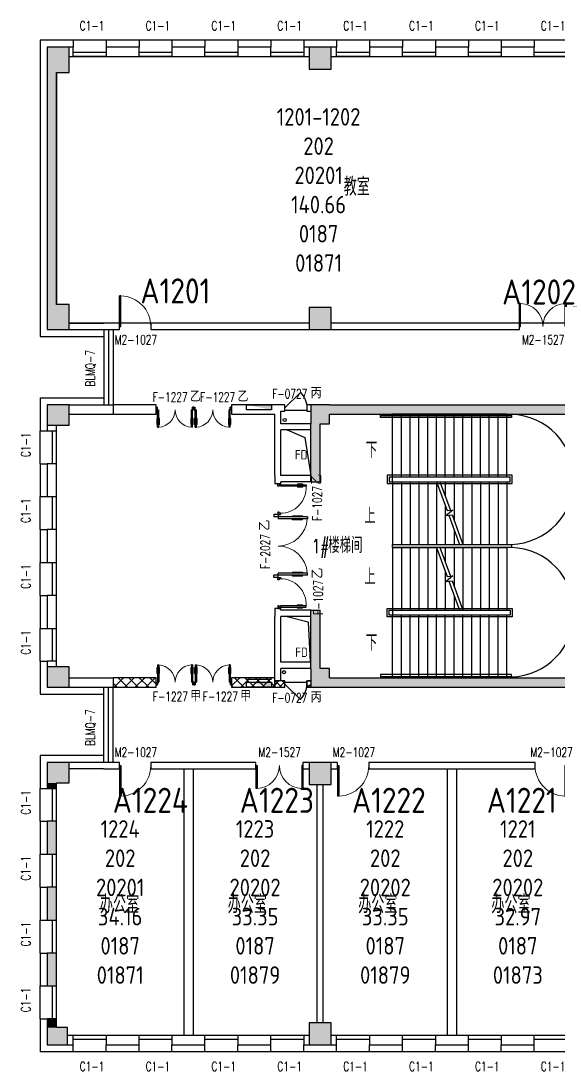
# Model space of a CAD drawing. Extents: x 1762714 to 1838512, y 310267 to 413040.
# Drawn here: x 1762739 to 1779921, y 379567 to 413040 of the extents above; entities that cross this region are included whole.
import ezdxf
from ezdxf.enums import TextEntityAlignment as Align

# ---------------------------------------------------------------- set-up
doc = ezdxf.new("R2010")
doc.units = 0
doc.header["$LTSCALE"] = 1000
doc.header["$MEASUREMENT"] = 0
for name, color, linetype in [('body', 30, 'Continuous'), ('name', 1, 'Continuous'), ('RM$', 5, 'Continuous'), ('RM$TXT', 5, 'Continuous'), ('消防', 222, 'Continuous')]:
    doc.layers.add(name, color=color, linetype=linetype)
doc.styles.add('-宋体', font='GBENOR.shx', dxfattribs={"bigfont": 'GBCBIG.shx'})
doc.styles.add('_TCH_DIM', font='SIMPLEX', dxfattribs={"bigfont": 'GBCBIG'})
doc.styles.add('_TCH_WINDOW', font='txt.shx', dxfattribs={"height": 3.5, "bigfont": 'hztxt.shx'})
doc.styles.get("Standard").update_dxf_attribs({"font": 'gbenor.shx', "bigfont": 'gbcbig.shx'})

# ---------------------------------------------------------------- blocks, each defined once
blk = doc.blocks.new('cde')
at = {"layer": '消防'}
blk.add_hatch(color=256, dxfattribs=at).paths.add_polyline_path([(-873427, -271674), (-874227, -271674), (-873427, -271834)])
blk.add_lwpolyline([(-874227, -271674), (-873427, -271674), (-873427, -271834), (-874227, -271834)], close=True, dxfattribs=at)
blk = doc.blocks.new('$WINLIB2D$00000004')
for p, q in [((-0.5, 0.5), (0.5, 0.5)), ((-0.5, 0.241), (0.5, 0.241)), ((-0.5, -0.5), (0.5, -0.5))]:
    blk.add_line(p, q)
blk = doc.blocks.new('$DorLib2D$00000001')
for p, q in [((0.45, 0.975), (0.5, 0.975)), ((0.45, 0), (0.45, 0.975)), ((0.5, 0), (0.5, 0.975)), ((0.5, 0), (0.45, 0))]:
    blk.add_line(p, q)
at = {"lineweight": 13}
blk.add_arc((0.475, 0), 0.975, 91.4693, 180, dxfattribs=at)
blk = doc.blocks.new('$DorLib2D$00000002')
for p, q in [((-0.5, 0), (-0.5, 0.4875)), ((-0.475, 0.4875), (-0.5, 0.4875)), ((-0.475, 0), (-0.475, 0.4875)), ((0.475, 0), (0.475, 0.4875)), ((0.475, 0.4875), (0.5, 0.4875)), ((0.5, 0), (0.5, 0.4875)), ((-0.5, 0), (-0.475, 0)), ((0.5, 0), (0.475, 0))]:
    blk.add_line(p, q)
at = {"lineweight": 13}
for centre, start, end in [((-0.4875, 0), 0, 88.53072), ((0.4875, 0), 91.46928, 180)]:
    blk.add_arc(centre, 0.4875, start, end, dxfattribs=at)
blk = doc.blocks.new('$DorLib2D$00000011')
at = {"lineweight": 13}
for p, q in [((-0.483, 0.396), (-0.483, 0.235)), ((-0.417, 0.396), (-0.417, 0.235)), ((0.417, 0.396), (0.417, 0.235)), ((0.483, 0.396), (0.483, 0.235))]:
    blk.add_line(p, q, dxfattribs=at)
for p, q in [((-0.483, 0.396), (-0.467, 0.396)), ((-0.467, 0.471), (-0.467, -0.062)), ((-0.467, 0.471), (-0.433, 0.471)), ((-0.433, 0.471), (-0.433, 0.004)), ((-0.417, 0.396), (-0.433, 0.396)), ((0.417, 0.396), (0.433, 0.396)), ((0.433, 0.471), (0.433, 0.004)), ((0.467, 0.471), (0.433, 0.471)), ((0.467, 0.471), (0.467, -0.062)), ((0.483, 0.396), (0.467, 0.396)), ((-0.483, 0.235), (-0.467, 0.235)), ((-0.417, 0.235), (-0.433, 0.235)), ((0.417, 0.235), (0.433, 0.235)), ((0.483, 0.235), (0.467, 0.235)), ((-0.5, 0.004), (-0.433, 0.004)), ((-0.5, 0.004), (-0.5, -0.062)), ((0.5, 0.004), (0.433, 0.004)), ((0.5, 0.004), (0.5, -0.062)), ((-0.5, -0.062), (-0.467, -0.062)), ((0.5, -0.062), (0.467, -0.062))]:
    blk.add_line(p, q)
for centre, start, end in [((-0.467, 0.004), 0, 85.904), ((0.467, 0.004), 94.096, 180)]:
    blk.add_arc(centre, 0.467, start, end, dxfattribs=at)
blk = doc.blocks.new('$DorLib2D$00000009')
at = {"lineweight": 13}
for p, q in [((0.378, 0.782), (0.378, 0.624)), ((0.489, 0.782), (0.489, 0.624))]:
    blk.add_line(p, q, dxfattribs=at)
for p, q in [((0.413, 0.782), (0.378, 0.782)), ((0.413, 0.905), (0.413, 0.081)), ((0.454, 0.905), (0.413, 0.905)), ((0.454, 0.081), (0.454, 0.905)), ((0.489, 0.782), (0.454, 0.782)), ((0.413, 0.624), (0.378, 0.624)), ((0.489, 0.624), (0.454, 0.624)), ((-0.494, 0.081), (-0.453, 0.081)), ((-0.494, -0.002), (-0.494, 0.081)), ((-0.453, 0.081), (-0.453, 0.039)), ((-0.453, 0.039), (-0.412, 0.039)), ((-0.412, 0.039), (-0.412, -0.002)), ((0.413, 0.081), (0.454, 0.081)), ((0.454, 0.039), (0.413, 0.039)), ((0.413, 0.039), (0.413, -0.002)), ((0.495, 0.081), (0.454, 0.081)), ((0.454, 0.081), (0.454, 0.039)), ((0.495, -0.002), (0.495, 0.081)), ((-0.494, -0.002), (-0.494, -0.002)), ((-0.412, -0.002), (-0.494, -0.002)), ((0.413, -0.002), (0.495, -0.002)), ((0.495, -0.002), (0.495, -0.002))]:
    blk.add_line(p, q)
blk.add_arc((0.372, 0.082), 0.825, 87.134, 180.0717, dxfattribs=at)
blk = doc.blocks.new('$DorLib2D$00000114')
at = {"color": 0}
blk.add_line((0.5, 0), (-0.207, 0.707), dxfattribs=at)
blk.add_arc((0.5, 0), 1, 135, 180, dxfattribs=at)

msp = doc.modelspace()

# ---------------------------------------------------------------- hatches: boundary and pattern name
at = {"layer": 'body'}
for points in [[(1763576, 411403), (1764276, 411403), (1764276, 412203), (1763576, 412203)], [(1771926, 411503), (1772626, 411503), (1772626, 412203), (1771926, 412203)], [(1763576, 404003), (1763876, 404003), (1763876, 411403), (1763576, 411403)], [(1763576, 403203), (1764276, 403203), (1764276, 404003), (1763576, 404003)], [(1771926, 403203), (1772626, 403203), (1772626, 403903), (1771926, 403903)], [(1763576, 400153), (1764276, 400153), (1764276, 400803), (1763576, 400803)], [(1771976, 400203), (1772576, 400203), (1772576, 400803), (1771976, 400803)], [(1772576, 400803), (1772576, 400503), (1780376, 400503), (1780376, 400803)], [(1772276, 400203), (1771976, 400203), (1771976, 398353), (1772276, 398353)], [(1771976, 392403), (1772276, 392403), (1772276, 394253), (1771976, 394253)], [(1763576, 391803), (1764276, 391803), (1764276, 392453), (1763576, 392453)], [(1771976, 391803), (1772576, 391803), (1772576, 392403), (1771976, 392403)], [(1772576, 392103), (1772576, 391803), (1780376, 391803), (1780376, 392103)], [(1763576, 388753), (1764276, 388753), (1764276, 389403), (1763576, 389403)], [(1771926, 388703), (1772626, 388703), (1772626, 389403), (1771926, 389403)], [(1763876, 388753), (1763576, 388753), (1763576, 388578), (1763876, 388578)], [(1763576, 387528), (1763576, 386478), (1763876, 386478), (1763876, 387528)], [(1763576, 385428), (1763576, 384378), (1763876, 384378), (1763876, 385428)], [(1763576, 383328), (1763576, 382278), (1763876, 382278), (1763876, 383328)], [(1763576, 380953), (1763876, 380953), (1763876, 381228), (1763576, 381228)], [(1763576, 380403), (1764226, 380403), (1764226, 380953), (1763576, 380953)], [(1771926, 380403), (1772626, 380403), (1772626, 381103), (1771926, 381103)]]:
    msp.add_hatch(color=256, dxfattribs=at).paths.add_polyline_path(points)
h = msp.add_hatch(dxfattribs=at)
h.set_pattern_fill('ANSI37', color=256, scale=150, style=0)
h.set_pattern_definition([(45, (764736.15, -54526.44), (-168.3798, 168.3798), []), (135, (764736.15, -54526.44), (-168.3798, -168.3798), [])])
h.paths.add_polyline_path([(1767051, 392103), (1765676, 392103), (1765676, 391803), (1767051, 391803)])
h.paths.add_polyline_path([(1770826, 392103), (1769451, 392103), (1769451, 391803), (1770826, 391803)])

# ---------------------------------------------------------------- linework, layer by layer
for p, q in [((1764401, 412428), (1763351, 412428)), ((1763351, 412428), (1763351, 402978)), ((1764401, 412428), (1764401, 412203)), ((1766501, 412428), (1765451, 412428)), ((1765451, 412428), (1765451, 412203)), ((1766501, 412428), (1766501, 412203)), ((1768601, 412428), (1767551, 412428)), ((1767551, 412428), (1767551, 412203)), ((1768601, 412428), (1768601, 412203)), ((1770701, 412428), (1769651, 412428)), ((1769651, 412428), (1769651, 412203)), ((1770701, 412428), (1770701, 412203)), ((1772276, 412428), (1771751, 412428)), ((1771751, 412428), (1771751, 412203)), ((1772801, 412428), (1772276, 412428)), ((1772801, 412428), (1772801, 412203)), ((1774901, 412428), (1773851, 412428)), ((1773851, 412428), (1773851, 412203)), ((1774901, 412428), (1774901, 412203)), ((1777001, 412428), (1775951, 412428)), ((1775951, 412428), (1775951, 412203)), ((1777001, 412428), (1777001, 412203)), ((1779101, 412428), (1778051, 412428)), ((1778051, 412428), (1778051, 412203)), ((1779101, 412428), (1779101, 412203)), ((1764276, 412203), (1763576, 412203)), ((1763576, 412203), (1763576, 411403)), ((1764401, 412203), (1764276, 412203)), ((1764276, 411403), (1764276, 412203)), ((1764401, 411903), (1764401, 412203)), ((1766501, 412203), (1765451, 412203)), ((1765451, 412203), (1765451, 411903)), ((1766501, 411903), (1766501, 412203)), ((1768601, 412203), (1767551, 412203)), ((1767551, 412203), (1767551, 411903)), ((1768601, 411903), (1768601, 412203)), ((1770701, 412203), (1769651, 412203)), ((1769651, 412203), (1769651, 411903)), ((1770701, 411903), (1770701, 412203)), ((1771926, 412203), (1771751, 412203)), ((1771751, 412203), (1771751, 411903)), ((1772626, 412203), (1771926, 412203)), ((1771926, 412203), (1771926, 411503)), ((1772801, 412203), (1772626, 412203)), ((1772626, 411503), (1772626, 412203)), ((1772801, 411903), (1772801, 412203)), ((1774901, 412203), (1773851, 412203)), ((1773851, 412203), (1773851, 411903)), ((1774901, 411903), (1774901, 412203)), ((1777001, 412203), (1775951, 412203)), ((1775951, 412203), (1775951, 411903)), ((1777001, 411903), (1777001, 412203)), ((1779101, 412203), (1778051, 412203)), ((1778051, 412203), (1778051, 411903)), ((1779101, 411903), (1779101, 412203)), ((1764276, 411903), (1764401, 411903)), ((1765451, 411903), (1766501, 411903)), ((1767551, 411903), (1768601, 411903)), ((1769651, 411903), (1770701, 411903)), ((1771751, 411903), (1771926, 411903)), ((1772626, 411903), (1772801, 411903)), ((1773851, 411903), (1774901, 411903)), ((1775951, 411903), (1777001, 411903)), ((1778051, 411903), (1779101, 411903)), ((1763576, 411403), (1763576, 404003)), ((1763876, 411403), (1763876, 404003)), ((1763876, 411403), (1764276, 411403)), ((1771926, 411503), (1772626, 411503)), ((1763576, 404003), (1763576, 403203)), ((1764276, 404003), (1763876, 404003)), ((1764276, 403203), (1764276, 404003)), ((1772626, 403903), (1771926, 403903)), ((1771926, 403903), (1771926, 403203)), ((1772626, 403203), (1772626, 403903)), ((1764276, 403403), (1765376, 403403)), ((1765876, 403403), (1765376, 403403)), ((1765876, 403203), (1765876, 403403)), ((1771926, 403403), (1766876, 403403)), ((1766876, 403403), (1766876, 403203)), ((1778626, 403403), (1772626, 403403)), ((1778626, 403203), (1778626, 403403)), ((1763576, 403203), (1764276, 403203)), ((1764276, 403203), (1765376, 403203)), ((1765376, 403203), (1765376, 400803)), ((1765376, 403203), (1765876, 403203)), ((1765526, 403203), (1765526, 400803)), ((1765676, 403203), (1765676, 400803)), ((1766876, 403203), (1771926, 403203)), ((1771926, 403203), (1772626, 403203)), ((1772626, 403203), (1778626, 403203)), ((1763351, 402978), (1765376, 402978)), ((1763351, 401028), (1763351, 399978)), ((1763351, 401028), (1765376, 401028)), ((1764276, 400803), (1763576, 400803)), ((1763576, 400803), (1763576, 400153)), ((1764276, 400803), (1765676, 400803)), ((1764276, 400153), (1764276, 400803)), ((1765676, 400803), (1765676, 400503)), ((1767051, 400803), (1765676, 400803)), ((1765676, 400803), (1765676, 400503)), ((1767051, 400503), (1767051, 400803)), ((1770926, 400803), (1769451, 400803)), ((1769451, 400803), (1769451, 400503)), ((1771151, 400803), (1770926, 400803)), ((1771151, 400603), (1771151, 400803)), ((1771976, 400803), (1771851, 400803)), ((1771851, 400803), (1771851, 400603)), ((1772576, 400803), (1771976, 400803)), ((1771976, 400803), (1771976, 400203)), ((1772576, 400803), (1780376, 400803)), ((1764276, 400503), (1765676, 400503)), ((1765676, 400503), (1767051, 400503)), ((1769451, 400503), (1770826, 400503)), ((1770826, 400203), (1770826, 400503)), ((1771026, 400603), (1771151, 400603)), ((1771026, 400203), (1771026, 400603)), ((1771151, 400633), (1771851, 400633)), ((1771851, 400603), (1771976, 400603)), ((1772576, 400503), (1780376, 400503)), ((1772576, 400203), (1772576, 400503)), ((1774376, 400503), (1780376, 400503)), ((1774376, 400503), (1780376, 400503)), ((1778226, 400503), (1774586, 400503)), ((1774586, 398503), (1774586, 400503)), ((1774866, 398503), (1774866, 400503)), ((1775146, 398503), (1775146, 400503)), ((1775426, 398503), (1775426, 400503)), ((1775706, 398503), (1775706, 400503)), ((1775986, 398503), (1775986, 400503)), ((1776266, 398503), (1776266, 400503)), ((1776546, 398503), (1776546, 400503)), ((1776826, 398503), (1776826, 400503)), ((1777106, 398503), (1777106, 400503)), ((1777386, 398503), (1777386, 400503)), ((1777666, 398503), (1777666, 400503)), ((1777946, 398503), (1777946, 400503)), ((1778226, 398503), (1778226, 400503)), ((1763576, 400153), (1763576, 399978)), ((1763576, 400153), (1764276, 400153)), ((1763876, 399978), (1763876, 400153)), ((1770826, 398553), (1770826, 400203)), ((1771976, 400203), (1771026, 400203)), ((1771976, 400003), (1771026, 400003)), ((1771026, 398553), (1771026, 400003)), ((1771976, 398353), (1771976, 400203)), ((1772276, 398353), (1772276, 400203)), ((1772276, 400203), (1772576, 400203)), ((1763351, 399978), (1763576, 399978)), ((1763576, 399978), (1763876, 399978)), ((1763351, 398928), (1763351, 397878)), ((1763351, 398928), (1763576, 398928)), ((1763576, 398928), (1763576, 397878)), ((1763876, 398928), (1763576, 398928)), ((1763876, 397878), (1763876, 398928)), ((1770826, 398553), (1770826, 398299)), ((1771976, 398553), (1771026, 398553)), ((1771976, 398353), (1771026, 398353)), ((1771026, 398299), (1771026, 398353)), ((1771976, 398353), (1772276, 398353)), ((1774416, 398563), (1774416, 398293)), ((1778396, 398563), (1774416, 398563)), ((1774476, 398503), (1774476, 398353)), ((1778336, 398503), (1774476, 398503)), ((1774476, 398353), (1778336, 398353)), ((1774586, 398353), (1774586, 398503)), ((1778226, 398503), (1774586, 398503)), ((1774586, 398353), (1775988, 398353)), ((1774586, 398353), (1774586, 396353)), ((1774866, 398353), (1774866, 396353)), ((1775146, 398353), (1775146, 396353)), ((1775426, 398353), (1775426, 396353)), ((1775706, 398353), (1775706, 396353)), ((1775986, 398353), (1775986, 396353)), ((1775988, 398353), (1776323, 397433)), ((1776095, 398353), (1778226, 398353)), ((1776095, 398353), (1776426, 397442)), ((1776266, 398353), (1776266, 397884)), ((1776546, 398353), (1776546, 397115)), ((1776826, 398353), (1776826, 396353)), ((1777106, 398353), (1777106, 396353)), ((1777386, 398353), (1777386, 396353)), ((1777666, 398353), (1777666, 396353)), ((1777946, 398353), (1777946, 396353)), ((1778226, 398353), (1778226, 396353)), ((1778336, 398353), (1778336, 398503)), ((1778396, 398293), (1778396, 398563)), ((1770826, 398299), (1771026, 398299)), ((1774416, 398293), (1778396, 398293)), ((1763351, 397878), (1763576, 397878)), ((1763576, 397878), (1763876, 397878)), ((1776266, 397592), (1776266, 396353)), ((1776501, 397449), (1776295, 397276)), ((1776323, 397433), (1776501, 397449)), ((1776295, 397276), (1776481, 397292)), ((1776378, 397283), (1776716, 396353)), ((1776481, 397292), (1776823, 396353)), ((1763351, 396828), (1763351, 395778)), ((1763351, 396828), (1763576, 396828)), ((1763576, 396828), (1763576, 395778)), ((1763876, 396828), (1763576, 396828)), ((1763876, 395778), (1763876, 396828)), ((1776546, 396823), (1776546, 396353)), ((1774586, 396353), (1776716, 396353)), ((1776823, 396353), (1778226, 396353)), ((1774586, 396253), (1775988, 396253)), ((1774586, 396253), (1774586, 394253)), ((1774866, 396253), (1774866, 394253)), ((1775146, 396253), (1775146, 394253)), ((1775426, 396253), (1775426, 394253)), ((1775706, 396253), (1775706, 394253)), ((1775986, 396253), (1775986, 394253)), ((1775988, 396253), (1776323, 395333)), ((1776095, 396253), (1778226, 396253)), ((1776095, 396253), (1776426, 395342)), ((1776266, 396253), (1776266, 395784)), ((1776546, 396253), (1776546, 395015)), ((1776826, 396253), (1776826, 394253)), ((1777106, 396253), (1777106, 394253)), ((1777386, 396253), (1777386, 394253)), ((1777666, 396253), (1777666, 394253)), ((1777946, 396253), (1777946, 394253)), ((1778226, 396253), (1778226, 394253)), ((1763351, 395778), (1763576, 395778)), ((1763576, 395778), (1763876, 395778)), ((1776266, 395492), (1776266, 394253)), ((1776501, 395349), (1776295, 395176)), ((1776323, 395333), (1776501, 395349)), ((1776295, 395176), (1776481, 395192)), ((1776378, 395183), (1776716, 394253)), ((1776481, 395192), (1776823, 394253)), ((1763351, 394728), (1763351, 393678)), ((1763351, 394728), (1763576, 394728)), ((1763576, 394728), (1763576, 393678)), ((1763876, 394728), (1763576, 394728)), ((1763876, 393678), (1763876, 394728)), ((1776546, 394723), (1776546, 394253)), ((1771026, 394308), (1770826, 394308)), ((1770826, 394308), (1770826, 394053)), ((1771026, 394253), (1771026, 394308)), ((1774416, 394043), (1774416, 394313)), ((1774416, 394313), (1778396, 394313)), ((1778396, 394313), (1778396, 394043)), ((1770826, 392403), (1770826, 394053)), ((1771976, 394253), (1771026, 394253)), ((1771976, 394053), (1771026, 394053)), ((1771026, 392603), (1771026, 394053)), ((1771976, 392403), (1771976, 394253)), ((1771976, 394253), (1772276, 394253)), ((1772276, 392403), (1772276, 394253)), ((1778396, 394043), (1774416, 394043)), ((1774476, 394103), (1774476, 394253)), ((1774476, 394253), (1778336, 394253)), ((1778336, 394103), (1774476, 394103)), ((1774586, 394253), (1774586, 394103)), ((1774586, 394253), (1776716, 394253)), ((1778226, 394103), (1774586, 394103)), ((1774586, 392103), (1774586, 394103)), ((1774866, 392103), (1774866, 394103)), ((1775146, 392103), (1775146, 394103)), ((1775426, 392103), (1775426, 394103)), ((1775706, 392103), (1775706, 394103)), ((1775986, 392103), (1775986, 394103)), ((1776266, 392103), (1776266, 394103)), ((1776546, 392103), (1776546, 394103)), ((1776823, 394253), (1778226, 394253)), ((1776826, 392103), (1776826, 394103)), ((1777106, 392103), (1777106, 394103)), ((1777386, 392103), (1777386, 394103)), ((1777666, 392103), (1777666, 394103)), ((1777946, 392103), (1777946, 394103)), ((1778226, 392103), (1778226, 394103)), ((1778336, 394253), (1778336, 394103)), ((1763351, 393678), (1763576, 393678)), ((1763576, 393678), (1763876, 393678)), ((1763351, 392628), (1763351, 391578)), ((1763351, 392628), (1763576, 392628)), ((1763876, 392628), (1763576, 392628)), ((1763576, 392628), (1763576, 392453)), ((1764276, 392453), (1763576, 392453)), ((1763576, 392453), (1763576, 391803)), ((1763876, 392453), (1763876, 392628)), ((1764276, 391803), (1764276, 392453)), ((1770826, 391803), (1770826, 392403)), ((1771976, 392603), (1771026, 392603)), ((1771026, 392003), (1771026, 392403)), ((1771976, 392403), (1771026, 392403)), ((1771976, 392403), (1771976, 391803)), ((1772576, 392403), (1772276, 392403)), ((1772576, 392103), (1772576, 392403)), ((1764276, 392103), (1765676, 392103)), ((1765676, 392103), (1765676, 391803)), ((1767051, 392103), (1765676, 392103)), ((1765676, 392103), (1765676, 391803)), ((1767051, 391803), (1767051, 392103)), ((1770826, 392103), (1769451, 392103)), ((1769451, 392103), (1769451, 391803)), ((1770826, 391803), (1770826, 392103)), ((1770826, 391871), (1770958, 392003)), ((1771042, 391803), (1770842, 392003)), ((1770982, 391803), (1771151, 391972)), ((1771151, 392003), (1771026, 392003)), ((1771151, 391919), (1771066, 392003)), ((1771151, 391803), (1771151, 392003)), ((1771151, 391965), (1771851, 391965)), ((1771851, 391998), (1771856, 392003)), ((1771976, 392003), (1771851, 392003)), ((1771851, 392003), (1771851, 391803)), ((1771976, 391992), (1771964, 392003)), ((1772576, 392103), (1780376, 392103)), ((1774376, 392103), (1780376, 392103)), ((1774376, 392103), (1780376, 392103)), ((1778226, 392103), (1774586, 392103)), ((1763576, 391803), (1764276, 391803)), ((1764276, 391803), (1765676, 391803)), ((1765376, 389403), (1765376, 391803)), ((1765526, 389403), (1765526, 391803)), ((1765676, 389403), (1765676, 391803)), ((1765676, 391803), (1767051, 391803)), ((1769451, 391803), (1770826, 391803)), ((1770826, 391803), (1771151, 391803)), ((1771940, 391803), (1771851, 391893)), ((1771851, 391803), (1771976, 391803)), ((1771880, 391803), (1771976, 391899)), ((1771976, 391803), (1772576, 391803)), ((1772576, 391803), (1780376, 391803)), ((1763351, 391578), (1765376, 391578)), ((1763351, 389628), (1763351, 388578)), ((1765376, 389628), (1763351, 389628)), ((1764276, 389403), (1763576, 389403)), ((1763576, 389403), (1763576, 388753)), ((1765376, 389403), (1764276, 389403)), ((1764276, 388753), (1764276, 389403)), ((1765876, 389403), (1765376, 389403)), ((1765876, 389203), (1765876, 389403)), ((1770225, 389403), (1766876, 389403)), ((1766876, 389403), (1766876, 389203)), ((1770225, 389203), (1770225, 389403)), ((1771926, 389403), (1771725, 389403)), ((1771725, 389403), (1771725, 389203)), ((1772626, 389403), (1771926, 389403)), ((1771926, 389403), (1771926, 388703)), ((1772826, 389403), (1772626, 389403)), ((1772626, 388703), (1772626, 389403)), ((1772826, 389203), (1772826, 389403)), ((1779125, 389403), (1773826, 389403)), ((1773826, 389403), (1773826, 389203)), ((1779125, 389203), (1779125, 389403)), ((1765376, 389203), (1764276, 389203)), ((1765376, 389203), (1765876, 389203)), ((1766876, 389203), (1770225, 389203)), ((1767926, 389203), (1767926, 380703)), ((1768226, 389203), (1768226, 380703)), ((1768226, 389203), (1768226, 380703)), ((1771725, 389203), (1771926, 389203)), ((1772626, 389203), (1772826, 389203)), ((1773826, 389203), (1779125, 389203)), ((1776326, 389203), (1776326, 380703)), ((1776626, 389203), (1776626, 380703)), ((1763576, 388753), (1763576, 388578)), ((1763876, 388578), (1763876, 388753)), ((1763876, 388753), (1764276, 388753)), ((1771926, 388703), (1772626, 388703)), ((1772176, 381103), (1772176, 388703)), ((1772376, 381103), (1772376, 388703)), ((1763351, 388578), (1763576, 388578)), ((1763576, 388578), (1763876, 388578)), ((1763351, 387528), (1763351, 386478)), ((1763351, 387528), (1763576, 387528)), ((1763576, 387528), (1763576, 386478)), ((1763876, 387528), (1763576, 387528)), ((1763876, 386478), (1763876, 387528)), ((1763351, 386478), (1763576, 386478)), ((1763576, 386478), (1763876, 386478)), ((1763351, 385428), (1763351, 384378)), ((1763351, 385428), (1763576, 385428)), ((1763576, 385428), (1763576, 384378)), ((1763876, 385428), (1763576, 385428)), ((1763876, 384378), (1763876, 385428)), ((1763351, 384378), (1763576, 384378)), ((1763576, 384378), (1763876, 384378)), ((1763351, 383328), (1763351, 382278)), ((1763351, 383328), (1763576, 383328)), ((1763576, 383328), (1763576, 382278)), ((1763876, 383328), (1763576, 383328)), ((1763876, 382278), (1763876, 383328)), ((1763351, 382278), (1763576, 382278)), ((1763576, 382278), (1763876, 382278)), ((1763351, 381228), (1763351, 380178)), ((1763351, 381228), (1763576, 381228)), ((1763876, 381228), (1763576, 381228)), ((1763576, 381228), (1763576, 380953)), ((1763576, 380953), (1763576, 380403)), ((1763876, 380953), (1763876, 381228)), ((1764226, 380953), (1763876, 380953)), ((1764226, 380403), (1764226, 380953)), ((1772626, 381103), (1771926, 381103)), ((1771926, 381103), (1771926, 380403)), ((1772626, 380403), (1772626, 381103)), ((1764401, 380703), (1764226, 380703)), ((1764401, 380403), (1764401, 380703)), ((1766501, 380703), (1765451, 380703)), ((1765451, 380703), (1765451, 380403)), ((1766501, 380403), (1766501, 380703)), ((1768601, 380703), (1767551, 380703)), ((1767551, 380703), (1767551, 380403)), ((1768601, 380403), (1768601, 380703)), ((1770701, 380703), (1769651, 380703)), ((1769651, 380703), (1769651, 380403)), ((1770701, 380403), (1770701, 380703)), ((1771926, 380703), (1771751, 380703)), ((1771751, 380703), (1771751, 380403)), ((1772801, 380703), (1772626, 380703)), ((1772801, 380403), (1772801, 380703)), ((1774901, 380703), (1773851, 380703)), ((1773851, 380703), (1773851, 380403)), ((1774901, 380403), (1774901, 380703)), ((1777001, 380703), (1775951, 380703)), ((1775951, 380703), (1775951, 380403)), ((1777001, 380403), (1777001, 380703)), ((1779101, 380703), (1778051, 380703)), ((1778051, 380703), (1778051, 380403)), ((1779101, 380403), (1779101, 380703)), ((1763576, 380403), (1764226, 380403)), ((1764226, 380403), (1764401, 380403)), ((1764401, 380178), (1764401, 380403)), ((1765451, 380403), (1766501, 380403)), ((1765451, 380178), (1765451, 380403)), ((1766501, 380178), (1766501, 380403)), ((1767551, 380403), (1768601, 380403)), ((1767551, 380178), (1767551, 380403)), ((1768601, 380178), (1768601, 380403)), ((1769651, 380403), (1770701, 380403)), ((1769651, 380178), (1769651, 380403)), ((1770701, 380178), (1770701, 380403)), ((1771751, 380403), (1771926, 380403)), ((1771751, 380178), (1771751, 380403)), ((1771926, 380403), (1772626, 380403)), ((1772626, 380403), (1772801, 380403)), ((1772801, 380178), (1772801, 380403)), ((1773851, 380403), (1774901, 380403)), ((1773851, 380178), (1773851, 380403)), ((1774901, 380178), (1774901, 380403)), ((1775951, 380403), (1777001, 380403)), ((1775951, 380178), (1775951, 380403)), ((1777001, 380178), (1777001, 380403)), ((1778051, 380403), (1779101, 380403)), ((1778051, 380178), (1778051, 380403)), ((1779101, 380178), (1779101, 380403)), ((1764401, 380178), (1763351, 380178)), ((1766501, 380178), (1765451, 380178)), ((1768601, 380178), (1767551, 380178)), ((1770701, 380178), (1769651, 380178)), ((1772176, 380178), (1771751, 380178)), ((1772801, 380178), (1772176, 380178)), ((1774901, 380178), (1773851, 380178)), ((1777001, 380178), (1775951, 380178)), ((1779101, 380178), (1778051, 380178))]:
    msp.add_line(p, q, dxfattribs=at)
for points in [[(1774196, 400463), (1774196, 400503)], [(1778373, 400463), (1778373, 400503)], [(1771226, 400003), (1771787, 399762), (1771976, 398553)], [(1771226, 394053), (1771896, 393885), (1771959, 392603)], [(1774196, 392143), (1774196, 392103)], [(1778373, 392143), (1778373, 392103)]]:
    msp.add_lwpolyline(points, dxfattribs=at)
for points in [[(1774306, 400403), (1774196, 400403), (1774196, 400463), (1778373, 400463), (1778373, 400403)], [(1774586, 396353), (1778376, 396353), (1778376, 396253), (1774586, 396253)], [(1767051, 392103), (1765676, 392103), (1765676, 391803), (1767051, 391803)], [(1770826, 392103), (1769451, 392103), (1769451, 391803), (1770826, 391803)], [(1771151, 392003), (1770826, 392003), (1770826, 391803), (1771151, 391803)], [(1771851, 392003), (1771976, 392003), (1771976, 391803), (1771851, 391803)], [(1774306, 392203), (1774196, 392203), (1774196, 392143), (1778373, 392143), (1778373, 392203)]]:
    msp.add_lwpolyline(points, close=True, dxfattribs=at)
for points in [[(1774242, 399376, 0, 0, 0), (1779396, 399376, 0, 0, 0), (1779396, 397276, 0, 0, 0), (1776451, 397276, 120, 0, 0), (1776001, 397276, 0, 0, 0)], [(1774221, 397276, 0, 0, 0), (1775301, 397276, 120, 0, 0), (1775751, 397276, 0, 0, 0)], [(1774221, 395331, 0, 0, 0), (1775301, 395331, 120, 0, 0), (1775751, 395331, 0, 0, 0)], [(1774242, 393231, 0, 0, 0), (1779396, 393231, 0, 0, 0), (1779396, 395331, 0, 0, 0), (1776451, 395331, 120, 0, 0), (1776001, 395331, 0, 0, 0)]]:
    msp.add_lwpolyline(points, format="xyseb", dxfattribs=at)
for centre, radius, start, end in [((1778300, 398428), 2076, 272.0877, 87.9123), ((1778314, 394192), 2062, 271.724, 88.276)]:
    msp.add_arc(centre, radius, start, end, dxfattribs=at)
at = {"layer": 'RM$'}
msp.add_lwpolyline([(1763876, 411403), (1764276, 411403), (1764276, 411903), (1771926, 411903), (1771926, 411503), (1772626, 411503), (1772626, 411903), (1780326, 411903), (1780326, 411503), (1780576, 411503), (1780576, 403903), (1780326, 403903), (1780326, 403403), (1772626, 403403), (1772626, 403903), (1771926, 403903), (1771926, 403403), (1764276, 403403), (1764276, 404003), (1763876, 404003)], close=True, dxfattribs=at)
at = {"layer": 'RM$', "const_width": 1}
for points in [[(1764276, 389203), (1764276, 388753), (1763876, 388753), (1763876, 380953), (1764226, 380953), (1764226, 380703), (1767926, 380703), (1767926, 389203)], [(1768226, 389203), (1768226, 380703), (1771926, 380703), (1771926, 381103), (1772176, 381103), (1772176, 388703), (1771926, 388703), (1771926, 389203)], [(1772626, 389203), (1772626, 388703), (1772376, 388703), (1772376, 381103), (1772626, 381103), (1772626, 380703), (1776326, 380703), (1776326, 389203)], [(1776626, 389203), (1776626, 380703), (1780326, 380703), (1780326, 381103), (1780526, 381103), (1780526, 388703), (1780326, 388703), (1780326, 389203)]]:
    msp.add_lwpolyline(points, close=True, dxfattribs=at)
at = {"layer": '消防'}
msp.add_line((1769926, 392063), (1770726, 392063), dxfattribs=at)
at = {"layer": '消防', "linetype": 'Continuous'}
for centre in [(1771146, 400323), (1771126, 392283)]:
    msp.add_circle(centre, 50, dxfattribs=at)

# ---------------------------------------------------------------- block references
at = {"layer": 'body'}
ref = msp.add_blockref('$WINLIB2D$00000004', (1764926, 412166), dxfattribs=dict(at, xscale=1050, yscale=525, zscale=1050, rotation=180))
ref.add_attrib('A', 'C1-1', (1764611, 412742), dxfattribs={"height": 297.5, "style": '_TCH_WINDOW', "width": 0.705882})
ref = msp.add_blockref('$WINLIB2D$00000004', (1767026, 412166), dxfattribs=dict(at, xscale=1050, yscale=525, zscale=1050, rotation=180))
ref.add_attrib('A', 'C1-1', (1766711, 412742), dxfattribs={"height": 297.5, "style": '_TCH_WINDOW', "width": 0.705882})
ref = msp.add_blockref('$WINLIB2D$00000004', (1769126, 412166), dxfattribs=dict(at, xscale=1050, yscale=525, zscale=1050, rotation=180))
ref.add_attrib('A', 'C1-1', (1768811, 412742), dxfattribs={"height": 297.5, "style": '_TCH_WINDOW', "width": 0.705882})
ref = msp.add_blockref('$WINLIB2D$00000004', (1771226, 412166), dxfattribs=dict(at, xscale=1050, yscale=525, zscale=1050, rotation=180))
ref.add_attrib('A', 'C1-1', (1770911, 412742), dxfattribs={"height": 297.5, "style": '_TCH_WINDOW', "width": 0.705882})
ref = msp.add_blockref('$WINLIB2D$00000004', (1773326, 412166), dxfattribs=dict(at, xscale=1050, yscale=525, zscale=1050, rotation=180))
ref.add_attrib('A', 'C1-1', (1773011, 412742), dxfattribs={"height": 297.5, "style": '_TCH_WINDOW', "width": 0.705882})
ref = msp.add_blockref('$WINLIB2D$00000004', (1775426, 412166), dxfattribs=dict(at, xscale=1050, yscale=525, zscale=1050, rotation=180))
ref.add_attrib('A', 'C1-1', (1775111, 412742), dxfattribs={"height": 297.5, "style": '_TCH_WINDOW', "width": 0.705882})
ref = msp.add_blockref('$WINLIB2D$00000004', (1777526, 412166), dxfattribs=dict(at, xscale=1050, yscale=525, zscale=1050, rotation=180))
ref.add_attrib('A', 'C1-1', (1777211, 412742), dxfattribs={"height": 297.5, "style": '_TCH_WINDOW', "width": 0.705882})
ref = msp.add_blockref('$WINLIB2D$00000004', (1779626, 412166), dxfattribs=dict(at, xscale=1050, yscale=525, zscale=1050, rotation=180))
ref.add_attrib('A', 'C1-1', (1779311, 412742), dxfattribs={"height": 297.5, "style": '_TCH_WINDOW', "width": 0.705882})
ref = msp.add_blockref('$DorLib2D$00000001', (1766376, 403303), dxfattribs=dict(at, xscale=-1000, yscale=1000, zscale=-1000))
ref.add_attrib('A', 'M2-1027', (1765728, 402730), dxfattribs={"height": 297.5, "style": '_TCH_WINDOW', "width": 0.705882})
ref = msp.add_blockref('$DorLib2D$00000002', (1779376, 403303), dxfattribs=dict(at, xscale=1500, yscale=1500, zscale=1500))
ref.add_attrib('A', 'M2-1527', (1778711, 402730), dxfattribs={"height": 297.5, "style": '_TCH_WINDOW', "width": 0.705882})
for name, p, xscale, yscale, zscale, rotation in [('$DorLib2D$00000114', (1771501, 400703), 700, -700, 700, 179.9999999976798), ('$DorLib2D$00000011', (1767651, 400653), 1200, 1200, 1200, 179.9999999943402), ('$DorLib2D$00000011', (1768851, 400653), 1200, 1200, 1200, 179.9999999943402), ('$DorLib2D$00000009', (1770926, 397799), 1000, -1000, 1000, 89.99999999999703), ('$DorLib2D$00000011', (1770926, 396303), 2000, -2000, 2000, 89.99999999999703), ('$DorLib2D$00000009', (1770926, 394808), -1000, -1000, -1000, 89.99999999999706), ('$DorLib2D$00000011', (1767651, 391953), 1200, -1200, 1200, 180.0000000049553), ('$DorLib2D$00000011', (1768851, 391953), 1200, -1200, 1200, 180.0000000049553), ('$DorLib2D$00000114', (1771501, 391903), 700, 700, 700, 180.0000000000047)]:
    msp.add_blockref(name, p, dxfattribs=dict(at, xscale=xscale, yscale=yscale, zscale=zscale, rotation=rotation))
ref = msp.add_blockref('$WINLIB2D$00000004', (1763613, 399453), dxfattribs=dict(at, xscale=-1050, yscale=525, zscale=-1050, rotation=270))
ref.add_attrib('A', 'C1-1', (1763037, 399138), dxfattribs={"height": 297.5, "rotation": 90, "style": '_TCH_WINDOW', "width": 0.705882})
ref = msp.add_blockref('$WINLIB2D$00000004', (1763613, 397353), dxfattribs=dict(at, xscale=-1050, yscale=525, zscale=-1050, rotation=270))
ref.add_attrib('A', 'C1-1', (1763037, 397038), dxfattribs={"height": 297.5, "rotation": 90, "style": '_TCH_WINDOW', "width": 0.705882})
ref = msp.add_blockref('$WINLIB2D$00000004', (1763613, 395253), dxfattribs=dict(at, xscale=-1050, yscale=525, zscale=-1050, rotation=270))
ref.add_attrib('A', 'C1-1', (1763037, 394938), dxfattribs={"height": 297.5, "rotation": 90, "style": '_TCH_WINDOW', "width": 0.705882})
ref = msp.add_blockref('$WINLIB2D$00000004', (1763613, 393153), dxfattribs=dict(at, xscale=-1050, yscale=525, zscale=-1050, rotation=270))
ref.add_attrib('A', 'C1-1', (1763037, 392838), dxfattribs={"height": 297.5, "rotation": 90, "style": '_TCH_WINDOW', "width": 0.705882})
ref = msp.add_blockref('$DorLib2D$00000001', (1766376, 389303), dxfattribs=dict(at, xscale=1000, yscale=1000, zscale=1000, rotation=180))
ref.add_attrib('A', 'M2-1027', (1765728, 389580), dxfattribs={"height": 297.5, "style": '_TCH_WINDOW', "width": 0.705882})
ref = msp.add_blockref('$DorLib2D$00000002', (1770975, 389303), dxfattribs=dict(at, xscale=-1500, yscale=1500, zscale=-1500, rotation=180))
ref.add_attrib('A', 'M2-1527', (1770310, 389579), dxfattribs={"height": 297.5, "style": '_TCH_WINDOW', "width": 0.705882})
ref = msp.add_blockref('$DorLib2D$00000001', (1773326, 389303), dxfattribs=dict(at, xscale=1000, yscale=1000, zscale=1000, rotation=180))
ref.add_attrib('A', 'M2-1027', (1772679, 389579), dxfattribs={"height": 297.5, "style": '_TCH_WINDOW', "width": 0.705882})
ref = msp.add_blockref('$DorLib2D$00000001', (1779625, 389303), dxfattribs=dict(at, xscale=-1000, yscale=1000, zscale=1000, rotation=180))
ref.add_attrib('A', 'M2-1027', (1778978, 389579), dxfattribs={"height": 297.5, "style": '_TCH_WINDOW', "width": 0.705882})
ref = msp.add_blockref('$WINLIB2D$00000004', (1763613, 388053), dxfattribs=dict(at, xscale=-1050, yscale=525, zscale=-1050, rotation=270))
ref.add_attrib('A', 'C1-1', (1763037, 387738), dxfattribs={"height": 297.5, "rotation": 90, "style": '_TCH_WINDOW', "width": 0.705882})
ref = msp.add_blockref('$WINLIB2D$00000004', (1763613, 385953), dxfattribs=dict(at, xscale=-1050, yscale=525, zscale=-1050, rotation=270))
ref.add_attrib('A', 'C1-1', (1763037, 385638), dxfattribs={"height": 297.5, "rotation": 90, "style": '_TCH_WINDOW', "width": 0.705882})
ref = msp.add_blockref('$WINLIB2D$00000004', (1763613, 383853), dxfattribs=dict(at, xscale=-1050, yscale=525, zscale=-1050, rotation=270))
ref.add_attrib('A', 'C1-1', (1763037, 383538), dxfattribs={"height": 297.5, "rotation": 90, "style": '_TCH_WINDOW', "width": 0.705882})
ref = msp.add_blockref('$WINLIB2D$00000004', (1763613, 381753), dxfattribs=dict(at, xscale=-1050, yscale=525, zscale=-1050, rotation=270))
ref.add_attrib('A', 'C1-1', (1763037, 381438), dxfattribs={"height": 297.5, "rotation": 90, "style": '_TCH_WINDOW', "width": 0.705882})
ref = msp.add_blockref('$WINLIB2D$00000004', (1764926, 380441), dxfattribs=dict(at, xscale=1050, yscale=-525, zscale=1050, rotation=180))
ref.add_attrib('A', 'C1-1', (1764611, 379567), dxfattribs={"height": 297.5, "style": '_TCH_WINDOW', "width": 0.705882})
ref = msp.add_blockref('$WINLIB2D$00000004', (1767026, 380441), dxfattribs=dict(at, xscale=1050, yscale=-525, zscale=1050, rotation=180))
ref.add_attrib('A', 'C1-1', (1766711, 379567), dxfattribs={"height": 297.5, "style": '_TCH_WINDOW', "width": 0.705882})
ref = msp.add_blockref('$WINLIB2D$00000004', (1769126, 380441), dxfattribs=dict(at, xscale=1050, yscale=-525, zscale=1050, rotation=180))
ref.add_attrib('A', 'C1-1', (1768811, 379567), dxfattribs={"height": 297.5, "style": '_TCH_WINDOW', "width": 0.705882})
ref = msp.add_blockref('$WINLIB2D$00000004', (1771226, 380441), dxfattribs=dict(at, xscale=1050, yscale=-525, zscale=1050, rotation=180))
ref.add_attrib('A', 'C1-1', (1770911, 379567), dxfattribs={"height": 297.5, "style": '_TCH_WINDOW', "width": 0.705882})
ref = msp.add_blockref('$WINLIB2D$00000004', (1773326, 380441), dxfattribs=dict(at, xscale=1050, yscale=-525, zscale=1050, rotation=180))
ref.add_attrib('A', 'C1-1', (1773011, 379567), dxfattribs={"height": 297.5, "style": '_TCH_WINDOW', "width": 0.705882})
ref = msp.add_blockref('$WINLIB2D$00000004', (1775426, 380441), dxfattribs=dict(at, xscale=1050, yscale=-525, zscale=1050, rotation=180))
ref.add_attrib('A', 'C1-1', (1775111, 379567), dxfattribs={"height": 297.5, "style": '_TCH_WINDOW', "width": 0.705882})
ref = msp.add_blockref('$WINLIB2D$00000004', (1777526, 380441), dxfattribs=dict(at, xscale=1050, yscale=-525, zscale=1050, rotation=180))
ref.add_attrib('A', 'C1-1', (1777211, 379567), dxfattribs={"height": 297.5, "style": '_TCH_WINDOW', "width": 0.705882})
ref = msp.add_blockref('$WINLIB2D$00000004', (1779626, 380441), dxfattribs=dict(at, xscale=1050, yscale=-525, zscale=1050, rotation=180))
ref.add_attrib('A', 'C1-1', (1779311, 379567), dxfattribs={"height": 297.5, "style": '_TCH_WINDOW', "width": 0.705882})
at = {"layer": '消防'}
for p in [(2644152, 672478), (2644152, 663638)]:
    msp.add_blockref('cde', p, dxfattribs=at)

# ---------------------------------------------------------------- texts
at = {"layer": 'body', "style": '_TCH_WINDOW', "width": 0.705882}
for s, rotation, p in [('BLMQ-7', 90, (1765098, 401382)), ('F-1227', 360, (1766933, 400903)), ('F-1227', 360, (1768450, 400903)), ('F-0727', 360, (1770748, 401009)), ('F-1027', 90, (1772332, 397099)), ('F-2027', 90, (1770676, 395568)), ('F-1027', 90, (1772359, 394108)), ('F-1227', 0, (1766943, 391353)), ('F-1227', 0, (1768536, 391353)), ('BLMQ-7', 90, (1765098, 389929))]:
    msp.add_text(s, height=297.5, rotation=rotation, dxfattribs=at).set_placement(p)
at = {"layer": 'body', "style": '_TCH_WINDOW'}
for s, rotation, p in [('丙', 360, (1771973, 401009)), ('乙', 360, (1768123, 400903)), ('乙', 360, (1769640, 400903)), ('乙', 90, (1772332, 398254)), ('乙', 90, (1770676, 396793)), ('乙', 90, (1772359, 395263)), ('甲', 0, (1768133, 391353)), ('甲', 0, (1769726, 391353))]:
    msp.add_text(s, height=350, rotation=rotation, dxfattribs=at).set_placement(p)
at = {"layer": 'body'}
for s, height, style, p in [('下', 506, '_TCH_DIM', (1773732, 399113, 1500)), ('上', 506, '_TCH_DIM', (1773683, 397013)), ('上', 506, '_TCH_DIM', (1773683, 395069)), ('下', 506, '_TCH_DIM', (1773732, 392969)), ('丙', 350, '_TCH_WINDOW', (1771973, 391314))]:
    msp.add_text(s, height=height, dxfattribs=dict(at, style=style)).set_placement(p)
at = {"layer": 'body', "style": '_TCH_WINDOW', "width": 0.705882}
msp.add_text('F-0727', height=297.5, dxfattribs=at).set_placement((1770748, 391314))
at = {"layer": 'name'}
for s, height, style, p in [('教室', 578.7, '-宋体', (1773025, 407470)), ('A1201', 800, '-宋体', (1766545, 404035)), ('A1202', 800, '-宋体', (1778076, 404002)), ('楼梯间', 506.4, '_TCH_DIM', (1772532, 396076)), ('办公室', 578.7, '-宋体', (1765256, 384593)), ('办公室', 578.7, '-宋体', (1769329, 384593)), ('办公室', 578.7, '-宋体', (1773488, 384593)), ('办公室', 578.7, '-宋体', (1777733, 384593))]:
    msp.add_text(s, height=height, dxfattribs=dict(at, style=style)).set_placement(p)
for p in [(1771469, 399062), (1771481, 392766)]:
    msp.add_text('FD', height=300, dxfattribs=at).set_placement(p)
at = {"layer": 'name', "style": '_TCH_DIM', "width": 0.705882}
msp.add_text('1#', height=446.2, dxfattribs=at).set_placement((1772007, 396076))
at = {"layer": 'name', "style": '-宋体'}
for s, p in [('A1224', (1765664, 388597)), ('A1223', (1769713, 388597)), ('A1222', (1773290, 388597)), ('A1221', (1777589, 388597))]:
    msp.add_text(s, height=800, dxfattribs=at).set_placement(p, align=Align.TOP_LEFT)
at = {"layer": 'RM$TXT', "char_height": 558.8, "attachment_point": 8}
for s, insert in [('1201-1202^M^J202^M^J20201^M^J140.66^M^J0187^M^J01871^M^J', (1772226, 405046)), ('1224^M^J202^M^J20201^M^J34.16^M^J0187^M^J01871^M^J', (1765901, 382346)), ('1223^M^J202^M^J20202^M^J33.35^M^J0187^M^J01879^M^J', (1770201, 382346)), ('1222^M^J202^M^J20202^M^J33.35^M^J0187^M^J01879^M^J', (1774351, 382346)), ('1221^M^J202^M^J20202^M^J32.97^M^J0187^M^J01873^M^J', (1778576, 382346))]:
    msp.add_mtext(s, dxfattribs=dict(at, insert=insert))

doc.saveas('drawing.dxf')
